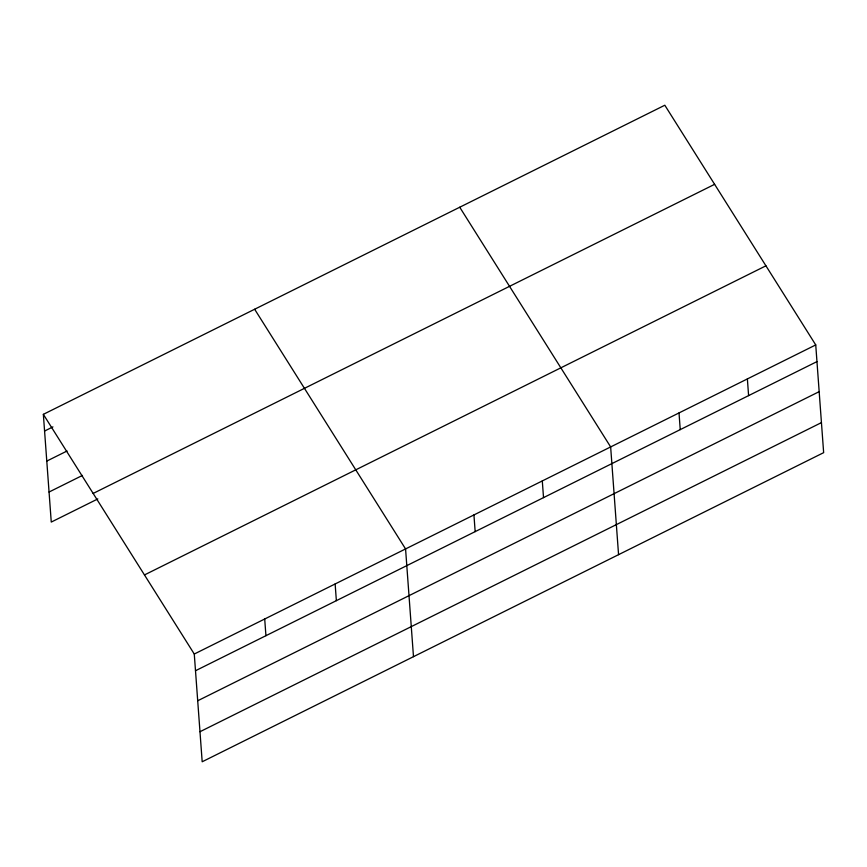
<?xml version="1.0" encoding="UTF-8"?>
<svg xmlns="http://www.w3.org/2000/svg" width="867" height="867" viewBox="0 0 867 867"><rect width="100%" height="100%" fill="white"/><g stroke="black" fill="none" stroke-linecap="round" stroke-linejoin="round"><path stroke-width="1.3" d="M43.35 414.339L664.816 105.232L815.739 344.925L823.65 452.661L202.184 761.768L194.273 654.032L43.35 414.339L51.261 522.075L97.819 498.926M44.575 431.04L52.93 426.878M46.785 461.081L67.073 450.992M49.051 492.033L82.484 475.409M93.148 493.442L714.625 184.324M144.464 574.94L765.929 265.822M194.273 654.032L815.739 344.925M195.498 670.733L816.963 361.615M197.698 700.774L819.174 391.656M199.974 731.726L821.439 422.619M459.738 207.235L610.65 446.928L618.561 554.663M254.649 309.248L405.572 548.941L413.483 656.677M747.376 378.922L748.6 395.623M679.013 412.93L680.237 429.62M542.298 480.936L543.522 497.625M473.935 514.933L475.159 531.634M335.139 583.968L336.363 600.668M264.706 619.005L265.931 635.706"/></g></svg>
